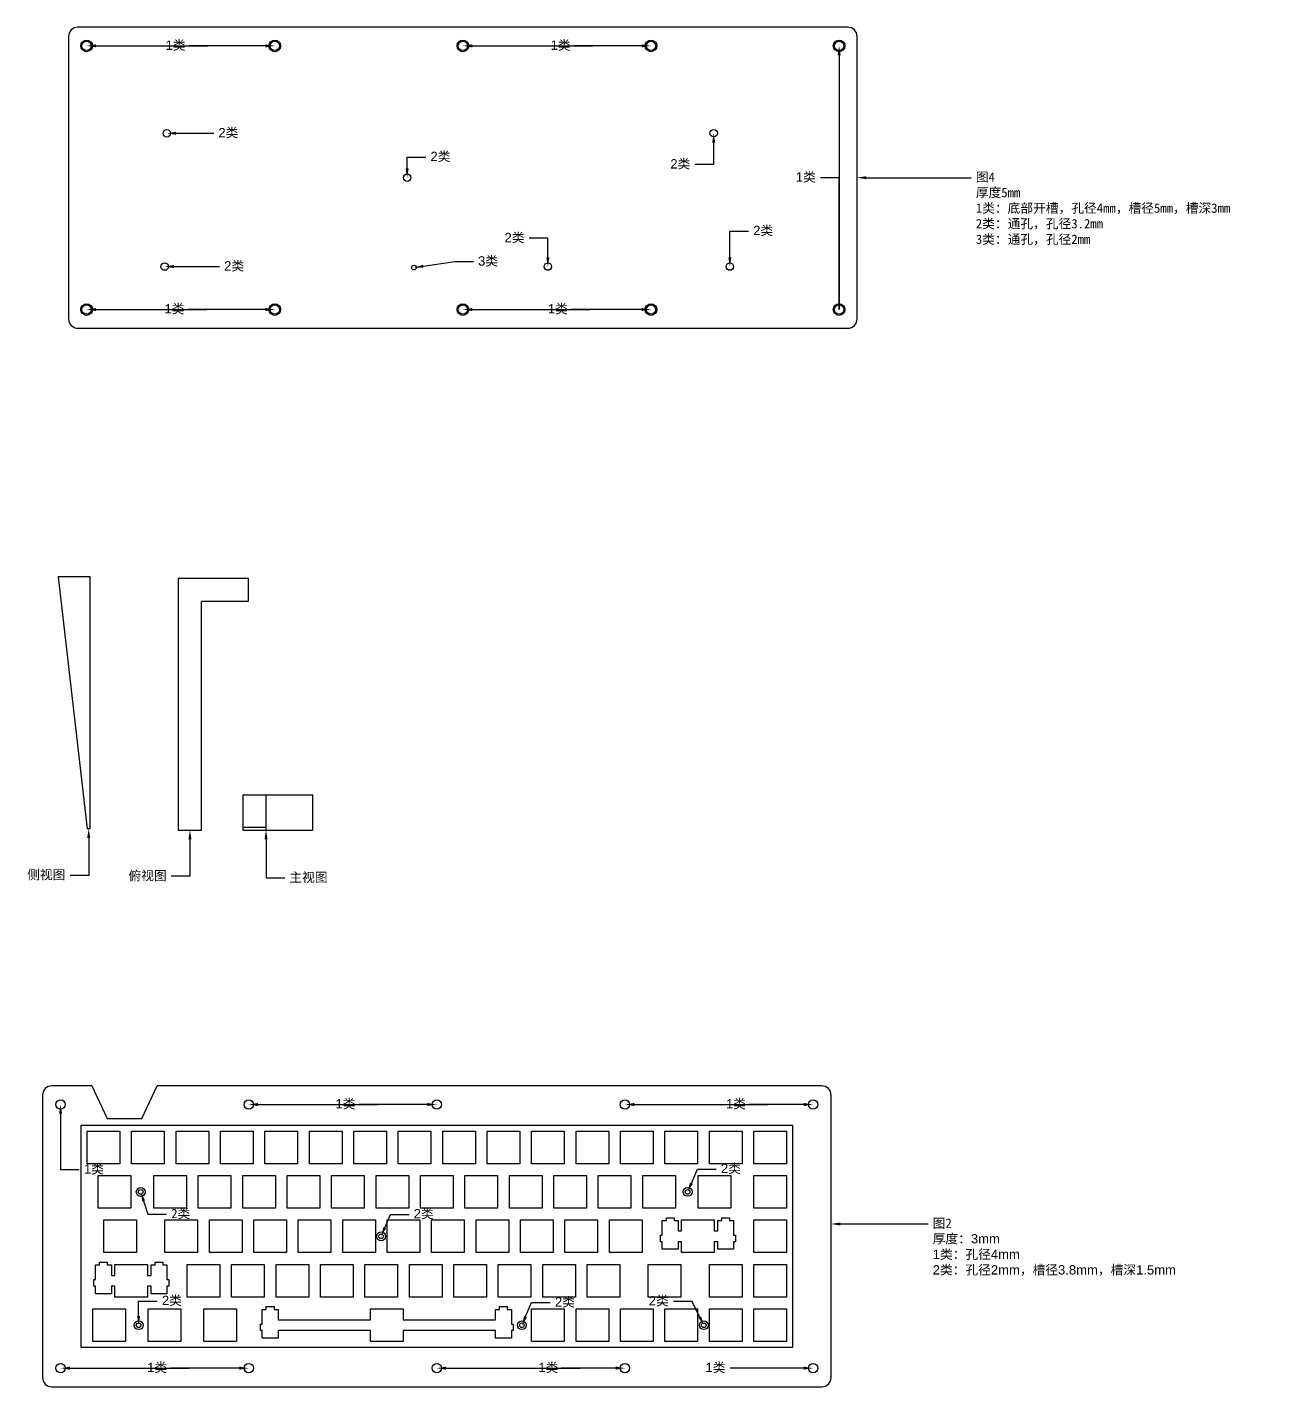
# Model space of a CAD drawing. Header units: millimetres. Extents: x -18 to 567, y -1182 to 0.
# Drawn here: x -18 to 513, y -1182 to -600 of the extents above; entities that cross this region are included whole.
import ezdxf
from ezdxf import colors
from ezdxf.entities.mleader import LeaderData, LeaderLine
from ezdxf.math import Vec2, Vec3

# ---------------------------------------------------------------- set-up
doc = ezdxf.new("R2010")
doc.units = ezdxf.units.MM
doc.styles.get("Standard").update_dxf_attribs({"font": 'arial.ttf'})

msp = doc.modelspace()

# ---------------------------------------------------------------- linework, layer by layer
for p, q in [((-4.52, -835.2), (8.03, -943.2)), ((9.26, -835.2), (-4.52, -835.2)), ((9.26, -943.2), (9.26, -835.2)), ((47.03, -835.79), (47.03, -943.79)), ((47.03, -835.79), (77.03, -835.79)), ((77.03, -835.79), (77.03, -845.79)), ((57.03, -943.79), (57.03, -845.79)), ((77.03, -845.79), (57.03, -845.79)), ((84.63, -928.79), (74.63, -928.79)), ((74.63, -928.79), (74.63, -943.79)), ((84.63, -943.79), (84.63, -928.79)), ((104.63, -928.79), (84.63, -928.79)), ((104.63, -943.79), (104.63, -928.79)), ((9.26, -943.2), (8.03, -943.2)), ((47.03, -943.79), (57.03, -943.79)), ((74.63, -942.56), (84.63, -942.56)), ((74.63, -943.79), (84.63, -943.79)), ((84.63, -943.79), (104.63, -943.79)), ((9.98, -1053.42), (16.57, -1067.42)), ((31.4, -1067.42), (37.98, -1053.42)), ((16.57, -1067.42), (31.4, -1067.42))]:
    msp.add_line(p, q)
at = {"color": 0}
for p, q in [((5.44, -1070.29), (310.24, -1070.29)), ((5.44, -1165.54), (5.44, -1070.29)), ((310.24, -1070.29), (310.24, -1165.54)), ((7.97, -1072.82), (21.97, -1072.82)), ((7.97, -1086.82), (7.97, -1072.82)), ((21.97, -1072.82), (21.97, -1086.82)), ((27.02, -1072.82), (41.02, -1072.82)), ((27.02, -1086.82), (27.02, -1072.82)), ((41.02, -1072.82), (41.02, -1086.82)), ((46.07, -1072.82), (60.07, -1072.82)), ((46.07, -1086.82), (46.07, -1072.82)), ((60.07, -1072.82), (60.07, -1086.82)), ((65.12, -1072.82), (79.12, -1072.82)), ((65.12, -1086.82), (65.12, -1072.82)), ((79.12, -1072.82), (79.12, -1086.82)), ((84.17, -1072.82), (98.17, -1072.82)), ((84.17, -1086.82), (84.17, -1072.82)), ((98.17, -1072.82), (98.17, -1086.82)), ((103.22, -1072.82), (117.22, -1072.82)), ((103.22, -1086.82), (103.22, -1072.82)), ((117.22, -1072.82), (117.22, -1086.82)), ((122.27, -1072.82), (136.27, -1072.82)), ((122.27, -1086.82), (122.27, -1072.82)), ((136.27, -1072.82), (136.27, -1086.82)), ((141.32, -1072.82), (155.32, -1072.82)), ((141.32, -1086.82), (141.32, -1072.82)), ((155.32, -1072.82), (155.32, -1086.82)), ((160.37, -1072.82), (174.37, -1072.82)), ((160.37, -1086.82), (160.37, -1072.82)), ((174.37, -1072.82), (174.37, -1086.82)), ((179.42, -1072.82), (193.42, -1072.82)), ((179.42, -1086.82), (179.42, -1072.82)), ((193.42, -1072.82), (193.42, -1086.82)), ((198.47, -1072.82), (212.47, -1072.82)), ((198.47, -1086.82), (198.47, -1072.82)), ((212.47, -1072.82), (212.47, -1086.82)), ((217.52, -1072.82), (231.52, -1072.82)), ((217.52, -1086.82), (217.52, -1072.82)), ((231.52, -1072.82), (231.52, -1086.82)), ((236.57, -1072.82), (250.57, -1072.82)), ((236.57, -1086.82), (236.57, -1072.82)), ((250.57, -1072.82), (250.57, -1086.82)), ((255.62, -1072.82), (269.62, -1072.82)), ((255.62, -1086.82), (255.62, -1072.82)), ((269.62, -1072.82), (269.62, -1086.82)), ((274.67, -1072.82), (288.67, -1072.82)), ((274.67, -1086.82), (274.67, -1072.82)), ((288.67, -1072.82), (288.67, -1086.82)), ((293.72, -1072.82), (307.72, -1072.82)), ((293.72, -1086.82), (293.72, -1072.82)), ((307.72, -1072.82), (307.72, -1086.82)), ((21.97, -1086.82), (7.97, -1086.82)), ((41.02, -1086.82), (27.02, -1086.82)), ((60.07, -1086.82), (46.07, -1086.82)), ((79.12, -1086.82), (65.12, -1086.82)), ((98.17, -1086.82), (84.17, -1086.82)), ((117.22, -1086.82), (103.22, -1086.82)), ((136.27, -1086.82), (122.27, -1086.82)), ((155.32, -1086.82), (141.32, -1086.82)), ((174.37, -1086.82), (160.37, -1086.82)), ((193.42, -1086.82), (179.42, -1086.82)), ((212.47, -1086.82), (198.47, -1086.82)), ((231.52, -1086.82), (217.52, -1086.82)), ((250.57, -1086.82), (236.57, -1086.82)), ((269.62, -1086.82), (255.62, -1086.82)), ((288.67, -1086.82), (274.67, -1086.82)), ((307.72, -1086.82), (293.72, -1086.82)), ((12.73, -1091.87), (26.73, -1091.87)), ((12.73, -1105.87), (12.73, -1091.87)), ((26.73, -1091.87), (26.73, -1105.87)), ((36.54, -1091.87), (50.54, -1091.87)), ((36.54, -1105.87), (36.54, -1091.87)), ((50.54, -1091.87), (50.54, -1105.87)), ((55.59, -1091.87), (69.59, -1091.87)), ((55.59, -1105.87), (55.59, -1091.87)), ((69.59, -1091.87), (69.59, -1105.87)), ((74.64, -1091.87), (88.64, -1091.87)), ((74.64, -1105.87), (74.64, -1091.87)), ((88.64, -1091.87), (88.64, -1105.87)), ((93.69, -1091.87), (107.69, -1091.87)), ((93.69, -1105.87), (93.69, -1091.87)), ((107.69, -1091.87), (107.69, -1105.87)), ((112.74, -1091.87), (126.74, -1091.87)), ((112.74, -1105.87), (112.74, -1091.87)), ((126.74, -1091.87), (126.74, -1105.87)), ((131.79, -1091.87), (145.79, -1091.87)), ((131.79, -1105.87), (131.79, -1091.87)), ((145.79, -1091.87), (145.79, -1105.87)), ((150.84, -1091.87), (164.84, -1091.87)), ((150.84, -1105.87), (150.84, -1091.87)), ((164.84, -1091.87), (164.84, -1105.87)), ((169.89, -1091.87), (183.89, -1091.87)), ((169.89, -1105.87), (169.89, -1091.87)), ((183.89, -1091.87), (183.89, -1105.87)), ((188.94, -1091.87), (202.94, -1091.87)), ((188.94, -1105.87), (188.94, -1091.87)), ((202.94, -1091.87), (202.94, -1105.87)), ((207.99, -1091.87), (221.99, -1091.87)), ((207.99, -1105.87), (207.99, -1091.87)), ((221.99, -1091.87), (221.99, -1105.87)), ((227.04, -1091.87), (241.04, -1091.87)), ((227.04, -1105.87), (227.04, -1091.87)), ((241.04, -1091.87), (241.04, -1105.87)), ((246.09, -1091.87), (260.09, -1091.87)), ((246.09, -1105.87), (246.09, -1091.87)), ((260.09, -1091.87), (260.09, -1105.87)), ((269.9, -1091.87), (283.9, -1091.87)), ((269.9, -1105.87), (269.9, -1091.87)), ((283.9, -1091.87), (283.9, -1105.87)), ((293.72, -1091.87), (307.72, -1091.87)), ((293.72, -1105.87), (293.72, -1091.87)), ((307.72, -1091.87), (307.72, -1105.87)), ((26.73, -1105.87), (12.73, -1105.87)), ((50.54, -1105.87), (36.54, -1105.87)), ((69.59, -1105.87), (55.59, -1105.87)), ((88.64, -1105.87), (74.64, -1105.87)), ((107.69, -1105.87), (93.69, -1105.87)), ((126.74, -1105.87), (112.74, -1105.87)), ((145.79, -1105.87), (131.79, -1105.87)), ((164.84, -1105.87), (150.84, -1105.87)), ((183.89, -1105.87), (169.89, -1105.87)), ((202.94, -1105.87), (188.94, -1105.87)), ((221.99, -1105.87), (207.99, -1105.87)), ((241.04, -1105.87), (227.04, -1105.87)), ((260.09, -1105.87), (246.09, -1105.87)), ((283.9, -1105.87), (269.9, -1105.87)), ((307.72, -1105.87), (293.72, -1105.87)), ((15.11, -1110.92), (29.11, -1110.92)), ((15.11, -1124.92), (15.11, -1110.92)), ((29.11, -1110.92), (29.11, -1124.92)), ((41.31, -1110.92), (55.3, -1110.92)), ((41.31, -1124.92), (41.31, -1110.92)), ((55.3, -1110.92), (55.3, -1124.92)), ((60.36, -1110.92), (74.35, -1110.92)), ((60.36, -1124.92), (60.36, -1110.92)), ((74.35, -1110.92), (74.35, -1124.92)), ((79.41, -1110.92), (93.4, -1110.92)), ((79.41, -1124.92), (79.41, -1110.92)), ((93.4, -1110.92), (93.4, -1124.92)), ((98.46, -1110.92), (112.45, -1110.92)), ((98.46, -1124.92), (98.46, -1110.92)), ((112.45, -1110.92), (112.45, -1124.92)), ((117.5, -1110.92), (131.5, -1110.92)), ((117.5, -1124.92), (117.5, -1110.92)), ((131.5, -1110.92), (131.5, -1124.92)), ((136.55, -1110.92), (150.55, -1110.92)), ((136.55, -1124.92), (136.55, -1110.92)), ((150.55, -1110.92), (150.55, -1124.92)), ((155.6, -1110.92), (169.6, -1110.92)), ((155.6, -1124.92), (155.6, -1110.92)), ((169.6, -1110.92), (169.6, -1124.92)), ((174.65, -1110.92), (188.65, -1110.92)), ((174.65, -1124.92), (174.65, -1110.92)), ((188.65, -1110.92), (188.65, -1124.92)), ((193.7, -1110.92), (207.7, -1110.92)), ((193.7, -1124.92), (193.7, -1110.92)), ((207.7, -1110.92), (207.7, -1124.92)), ((212.75, -1110.92), (226.75, -1110.92)), ((212.75, -1124.92), (212.75, -1110.92)), ((226.75, -1110.92), (226.75, -1124.92)), ((231.8, -1110.92), (245.8, -1110.92)), ((231.8, -1124.92), (231.8, -1110.92)), ((245.8, -1110.92), (245.8, -1124.92)), ((254.48, -1117.42), (254.48, -1111.15)), ((254.48, -1111.15), (256.21, -1111.15)), ((256.21, -1111.15), (256.21, -1109.95)), ((256.21, -1109.95), (259.51, -1109.95)), ((259.51, -1109.95), (259.51, -1111.15)), ((259.51, -1111.15), (261.24, -1111.15)), ((261.24, -1111.15), (261.24, -1115.62)), ((262.76, -1115.62), (262.76, -1110.92)), ((262.76, -1110.92), (276.76, -1110.92)), ((276.76, -1110.92), (276.76, -1115.62)), ((278.28, -1115.62), (278.28, -1111.15)), ((278.28, -1111.15), (280.01, -1111.15)), ((280.01, -1111.15), (280.01, -1109.95)), ((280.01, -1109.95), (283.31, -1109.95)), ((283.31, -1109.95), (283.31, -1111.15)), ((283.31, -1111.15), (285.04, -1111.15)), ((285.04, -1111.15), (285.04, -1117.42)), ((293.72, -1110.92), (307.72, -1110.92)), ((293.72, -1124.92), (293.72, -1110.92)), ((307.72, -1110.92), (307.72, -1124.92)), ((253.66, -1120.22), (253.66, -1117.42)), ((253.66, -1117.42), (254.48, -1117.42)), ((261.24, -1115.62), (262.76, -1115.62)), ((276.76, -1115.62), (278.28, -1115.62)), ((285.04, -1117.42), (285.86, -1117.42)), ((285.86, -1117.42), (285.86, -1120.22)), ((254.48, -1120.22), (253.66, -1120.22)), ((254.48, -1123.45), (254.48, -1120.22)), ((261.24, -1123.45), (254.48, -1123.45)), ((262.76, -1120.22), (261.24, -1120.22)), ((261.24, -1120.22), (261.24, -1123.45)), ((262.76, -1124.92), (262.76, -1120.22)), ((278.28, -1120.22), (276.76, -1120.22)), ((276.76, -1120.22), (276.76, -1124.92)), ((278.28, -1123.45), (278.28, -1120.22)), ((285.04, -1123.45), (278.28, -1123.45)), ((285.86, -1120.22), (285.04, -1120.22)), ((285.04, -1120.22), (285.04, -1123.45)), ((11.6, -1136.47), (11.6, -1130.2)), ((11.6, -1130.2), (13.32, -1130.2)), ((13.32, -1130.2), (13.32, -1129)), ((13.32, -1129), (16.62, -1129)), ((29.11, -1124.92), (15.11, -1124.92)), ((16.62, -1129), (16.62, -1130.2)), ((16.62, -1130.2), (18.35, -1130.2)), ((18.35, -1130.2), (18.35, -1134.67)), ((19.87, -1134.67), (19.87, -1129.97)), ((19.87, -1129.97), (33.87, -1129.97)), ((33.87, -1129.97), (33.87, -1134.67)), ((35.4, -1134.67), (35.4, -1130.2)), ((35.4, -1130.2), (37.12, -1130.2)), ((37.12, -1130.2), (37.12, -1129)), ((37.12, -1129), (40.42, -1129)), ((40.42, -1129), (40.42, -1130.2)), ((40.42, -1130.2), (42.15, -1130.2)), ((55.3, -1124.92), (41.31, -1124.92)), ((42.15, -1130.2), (42.15, -1136.47)), ((50.83, -1129.97), (64.83, -1129.97)), ((50.83, -1143.97), (50.83, -1129.97)), ((74.35, -1124.92), (60.36, -1124.92)), ((64.83, -1129.97), (64.83, -1143.97)), ((69.88, -1129.97), (83.88, -1129.97)), ((69.88, -1143.97), (69.88, -1129.97)), ((93.4, -1124.92), (79.41, -1124.92)), ((83.88, -1129.97), (83.88, -1143.97)), ((88.93, -1129.97), (102.93, -1129.97)), ((88.93, -1143.97), (88.93, -1129.97)), ((112.45, -1124.92), (98.46, -1124.92)), ((102.93, -1129.97), (102.93, -1143.97)), ((107.98, -1129.97), (121.98, -1129.97)), ((107.98, -1143.97), (107.98, -1129.97)), ((131.5, -1124.92), (117.5, -1124.92)), ((121.98, -1129.97), (121.98, -1143.97)), ((127.03, -1129.97), (141.03, -1129.97)), ((127.03, -1143.97), (127.03, -1129.97)), ((150.55, -1124.92), (136.55, -1124.92)), ((141.03, -1129.97), (141.03, -1143.97)), ((146.08, -1129.97), (160.08, -1129.97)), ((146.08, -1143.97), (146.08, -1129.97)), ((169.6, -1124.92), (155.6, -1124.92)), ((160.08, -1129.97), (160.08, -1143.97)), ((165.13, -1129.97), (179.13, -1129.97)), ((165.13, -1143.97), (165.13, -1129.97)), ((188.65, -1124.92), (174.65, -1124.92)), ((179.13, -1129.97), (179.13, -1143.97)), ((184.18, -1129.97), (198.18, -1129.97)), ((184.18, -1143.97), (184.18, -1129.97)), ((207.7, -1124.92), (193.7, -1124.92)), ((198.18, -1129.97), (198.18, -1143.97)), ((203.23, -1129.97), (217.23, -1129.97)), ((203.23, -1143.97), (203.23, -1129.97)), ((226.75, -1124.92), (212.75, -1124.92)), ((217.23, -1129.97), (217.23, -1143.97)), ((222.28, -1129.97), (236.28, -1129.97)), ((222.28, -1143.97), (222.28, -1129.97)), ((245.8, -1124.92), (231.8, -1124.92)), ((236.28, -1129.97), (236.28, -1143.97)), ((248.47, -1129.97), (262.47, -1129.97)), ((248.47, -1143.97), (248.47, -1129.97)), ((262.47, -1129.97), (262.47, -1143.97)), ((276.76, -1124.92), (262.76, -1124.92)), ((274.67, -1129.97), (288.67, -1129.97)), ((274.67, -1143.97), (274.67, -1129.97)), ((288.67, -1129.97), (288.67, -1143.97)), ((307.72, -1124.92), (293.72, -1124.92)), ((293.72, -1129.97), (307.72, -1129.97)), ((293.72, -1143.97), (293.72, -1129.97)), ((307.72, -1129.97), (307.72, -1143.97)), ((18.35, -1134.67), (19.87, -1134.67)), ((33.87, -1134.67), (35.4, -1134.67)), ((10.77, -1139.27), (10.77, -1136.47)), ((10.77, -1136.47), (11.6, -1136.47)), ((11.6, -1139.27), (10.77, -1139.27)), ((11.6, -1142.5), (11.6, -1139.27)), ((19.87, -1139.27), (18.35, -1139.27)), ((18.35, -1139.27), (18.35, -1142.5)), ((19.87, -1143.97), (19.87, -1139.27)), ((35.4, -1139.27), (33.87, -1139.27)), ((33.87, -1139.27), (33.87, -1143.97)), ((35.4, -1142.5), (35.4, -1139.27)), ((42.15, -1136.47), (42.97, -1136.47)), ((42.97, -1139.27), (42.15, -1139.27)), ((42.15, -1139.27), (42.15, -1142.5)), ((42.97, -1136.47), (42.97, -1139.27)), ((18.35, -1142.5), (11.6, -1142.5)), ((33.87, -1143.97), (19.87, -1143.97)), ((42.15, -1142.5), (35.4, -1142.5)), ((64.83, -1143.97), (50.83, -1143.97)), ((83.88, -1143.97), (69.88, -1143.97)), ((102.93, -1143.97), (88.93, -1143.97)), ((121.98, -1143.97), (107.98, -1143.97)), ((141.03, -1143.97), (127.03, -1143.97)), ((160.08, -1143.97), (146.08, -1143.97)), ((179.13, -1143.97), (165.13, -1143.97)), ((198.18, -1143.97), (184.18, -1143.97)), ((217.23, -1143.97), (203.23, -1143.97)), ((236.28, -1143.97), (222.28, -1143.97)), ((262.47, -1143.97), (248.47, -1143.97)), ((288.67, -1143.97), (274.67, -1143.97)), ((307.72, -1143.97), (293.72, -1143.97)), ((10.35, -1149.02), (24.35, -1149.02)), ((10.35, -1163.02), (10.35, -1149.02)), ((24.35, -1149.02), (24.35, -1163.02)), ((34.16, -1149.02), (48.16, -1149.02)), ((34.16, -1163.02), (34.16, -1149.02)), ((48.16, -1149.02), (48.16, -1163.02)), ((57.97, -1149.02), (71.97, -1149.02)), ((57.97, -1163.02), (57.97, -1149.02)), ((71.97, -1149.02), (71.97, -1163.02)), ((83.03, -1155.52), (83.03, -1149.25)), ((83.03, -1149.25), (84.76, -1149.25)), ((84.76, -1149.25), (84.76, -1148.05)), ((84.76, -1148.05), (88.06, -1148.05)), ((88.06, -1148.05), (88.06, -1149.25)), ((88.06, -1149.25), (89.79, -1149.25)), ((89.79, -1149.25), (89.79, -1153.72)), ((89.79, -1153.72), (129.41, -1153.72)), ((129.41, -1153.72), (129.41, -1149.02)), ((129.41, -1149.02), (143.41, -1149.02)), ((143.41, -1149.02), (143.41, -1153.72)), ((143.41, -1153.72), (183.03, -1153.72)), ((183.03, -1153.72), (183.03, -1149.25)), ((183.03, -1149.25), (184.76, -1149.25)), ((184.76, -1149.25), (184.76, -1148.05)), ((184.76, -1148.05), (188.06, -1148.05)), ((188.06, -1148.05), (188.06, -1149.25)), ((188.06, -1149.25), (189.79, -1149.25)), ((189.79, -1149.25), (189.79, -1155.52)), ((198.47, -1149.02), (212.47, -1149.02)), ((198.47, -1163.02), (198.47, -1149.02)), ((212.47, -1149.02), (212.47, -1163.02)), ((217.52, -1149.02), (231.52, -1149.02)), ((217.52, -1163.02), (217.52, -1149.02)), ((231.52, -1149.02), (231.52, -1163.02)), ((236.57, -1149.02), (250.57, -1149.02)), ((236.57, -1163.02), (236.57, -1149.02)), ((250.57, -1149.02), (250.57, -1163.02)), ((255.62, -1149.02), (269.62, -1149.02)), ((255.62, -1163.02), (255.62, -1149.02)), ((269.62, -1149.02), (269.62, -1163.02)), ((274.67, -1149.02), (288.67, -1149.02)), ((274.67, -1163.02), (274.67, -1149.02)), ((288.67, -1149.02), (288.67, -1163.02)), ((293.72, -1149.02), (307.72, -1149.02)), ((293.72, -1163.02), (293.72, -1149.02)), ((307.72, -1149.02), (307.72, -1163.02)), ((82.21, -1158.32), (82.21, -1155.52)), ((82.21, -1155.52), (83.03, -1155.52)), ((83.03, -1158.32), (82.21, -1158.32)), ((83.03, -1161.55), (83.03, -1158.32)), ((129.41, -1158.32), (89.79, -1158.32)), ((89.79, -1158.32), (89.79, -1161.55)), ((129.41, -1163.02), (129.41, -1158.32)), ((183.03, -1158.32), (143.41, -1158.32)), ((143.41, -1158.32), (143.41, -1163.02)), ((183.03, -1161.55), (183.03, -1158.32)), ((189.79, -1155.52), (190.61, -1155.52)), ((190.61, -1158.32), (189.79, -1158.32)), ((189.79, -1158.32), (189.79, -1161.55)), ((190.61, -1155.52), (190.61, -1158.32)), ((24.35, -1163.02), (10.35, -1163.02)), ((48.16, -1163.02), (34.16, -1163.02)), ((71.97, -1163.02), (57.97, -1163.02)), ((89.79, -1161.55), (83.03, -1161.55)), ((143.41, -1163.02), (129.41, -1163.02)), ((189.79, -1161.55), (183.03, -1161.55)), ((212.47, -1163.02), (198.47, -1163.02)), ((231.52, -1163.02), (217.52, -1163.02)), ((250.57, -1163.02), (236.57, -1163.02)), ((269.62, -1163.02), (255.62, -1163.02)), ((288.67, -1163.02), (274.67, -1163.02)), ((307.72, -1163.02), (293.72, -1163.02)), ((310.24, -1165.54), (5.44, -1165.54))]:
    msp.add_line(p, q, dxfattribs=at)
msp.add_lwpolyline([(4, -728.69), (334, -728.69, 0.414214), (338, -724.69), (338, -603.69, 0.414214), (334, -599.69), (4, -599.69, 0.414214), (0, -603.69), (0, -724.69, 0.414214)], format="xyb", close=True)
msp.add_lwpolyline([(9.98, -1053.42), (-7.16, -1053.42, 0.414214), (-11.16, -1057.42), (-11.16, -1178.42, 0.414214), (-7.16, -1182.42), (322.84, -1182.42, 0.414214), (326.84, -1178.42), (326.84, -1057.42, 0.414214), (322.84, -1053.42), (37.98, -1053.42)], format="xyb")
at = {"color": 240, "true_color": 0xed1f24}
for centre, radius in [((7.75, -607.69), 2.5), ((88.38, -607.69), 2.5), ((169, -607.69), 2.5), ((249.63, -607.69), 2.5), ((330.25, -607.69), 2.5), ((7.75, -720.69), 2.5), ((88.38, -720.69), 2.5), ((169, -720.69), 2.5), ((249.63, -720.69), 2.5), ((330.25, -720.69), 2.5), ((30.95, -1098.89), 1.9), ((265.33, -1098.87), 1.9), ((133.97, -1117.92), 1.9), ((30.03, -1156.02), 1.9), ((194.28, -1156.02), 1.9), ((272.27, -1156.02), 1.9)]:
    msp.add_circle(centre, radius, dxfattribs=at)
for centre, radius in [((7.75, -607.69), 2), ((88.38, -607.69), 2), ((169, -607.69), 2), ((249.63, -607.69), 2), ((330.25, -607.69), 2), ((42.1, -645.16), 1.6), ((276.49, -645.13), 1.6), ((145.12, -664.18), 1.6), ((41.19, -702.28), 1.6), ((148.01, -702.74), 1), ((205.44, -702.28), 1.6), ((283.43, -702.28), 1.6), ((7.75, -720.69), 2), ((88.38, -720.69), 2), ((169, -720.69), 2), ((249.63, -720.69), 2), ((330.25, -720.69), 2), ((-3.41, -1061.42), 2), ((77.22, -1061.42), 2), ((157.84, -1061.42), 2), ((238.47, -1061.42), 2), ((319.09, -1061.42), 2), ((30.95, -1098.89), 1), ((265.33, -1098.87), 1), ((133.97, -1117.92), 1), ((30.03, -1156.02), 1), ((194.28, -1156.02), 1), ((272.27, -1156.02), 1), ((-3.41, -1174.42), 2), ((77.22, -1174.42), 2), ((157.84, -1174.42), 2), ((238.47, -1174.42), 2), ((319.09, -1174.42), 2)]:
    msp.add_circle(centre, radius)

# ---------------------------------------------------------------- leaders
ml = msp.add_multileader_mtext('Standard')
ml.set_content('1{\\fSimSun|b0|i0|c134|p2;类}', color=256)
ml.set_leader_properties()
ml.build(insert=Vec2(0, 0))
ctx = ml.context
ctx.base_point, ctx.plane_origin = Vec3(39.58, -607.69), Vec3(7.75, -607.69)
notes = []
notes.append((ctx, [(1, (1, 1, 0), (59.55, -607.69), (-1, 0), 8, [(0, [(7.75, -607.69)], 0, []), (1, [(88.38, -607.69)], 0, [])])]))
ctx.mtext.insert, ctx.mtext.flow_direction = Vec3(41.58, -605.39), 5
ml = msp.add_multileader_mtext('Standard')
ml.set_content('1{\\fSimSun|b0|i0|c134|p2;类}', color=256)
ml.set_leader_properties()
ml.build(insert=Vec2(0, 0))
ctx = ml.context
ctx.base_point, ctx.plane_origin = Vec3(204.6, -607.69), Vec3(169, -607.69)
notes.append((ctx, [(1, (1, 1, 0), (224.58, -607.69), (-1, 0), 8, [(0, [(169, -607.69)], 0, []), (1, [(249.63, -607.69)], 0, [])])]))
ctx.mtext.insert, ctx.mtext.flow_direction = Vec3(206.6, -605.39), 5
ml = msp.add_multileader_mtext('Standard')
ml.set_content('1{\\fSimSun|b0|i0|c134|p2;类}', color=256)
ml.set_leader_properties()
ml.build(insert=Vec2(0, 0))
ctx = ml.context
ctx.base_point, ctx.plane_origin = Vec3(310.28, -664.19), Vec3(330.25, -607.69)
ctx.text_align_type = 2
notes.append((ctx, [(0, (1, 1, 0), (330.25, -664.19), (-1, 0), 8, [(1, [(330.25, -607.69), (330.25, -720.69)], 0, [])])]))
ctx.mtext.insert, ctx.mtext.alignment, ctx.mtext.flow_direction = Vec3(320.25, -661.89), 3, 5
ml = msp.add_multileader_mtext('Standard')
ml.set_content('2{\\fSimSun|b0|i0|c134|p2;类}', color=256)
ml.set_leader_properties()
ml.build(insert=Vec2(0, 0))
ctx = ml.context
ctx.base_point, ctx.plane_origin = Vec3(62.21, -645.16), Vec3(42.1, -645.16)
notes.append((ctx, [(0, (1, 1, 0), (54.21, -645.16), (1, 0), 8, [(0, [(42.1, -645.16)], 0, [])])]))
ctx.mtext.insert, ctx.mtext.flow_direction = Vec3(64.21, -642.87), 5
ml = msp.add_multileader_mtext('Standard')
ml.set_content('2{\\fSimSun|b0|i0|c134|p2;类}', color=256)
ml.set_leader_properties()
ml.build(insert=Vec2(0, 0))
ctx = ml.context
ctx.base_point, ctx.plane_origin = Vec3(256.07, -658.54), Vec3(276.49, -645.13)
ctx.text_align_type = 2
notes.append((ctx, [(0, (1, 1, 0), (276.49, -658.54), (-1, 0), 8, [(0, [(276.49, -645.13)], 0, [])])]))
ctx.mtext.insert, ctx.mtext.alignment, ctx.mtext.flow_direction = Vec3(266.49, -656.25), 3, 5
ml = msp.add_multileader_mtext('Standard')
ml.set_content('2{\\fSimSun|b0|i0|c134|p2;类}', color=256)
ml.set_leader_properties()
ml.build(insert=Vec2(0, 0))
ctx = ml.context
ctx.base_point, ctx.plane_origin = Vec3(153.12, -655.34), Vec3(145.12, -664.18)
notes.append((ctx, [(0, (1, 1, 0), (145.12, -655.34), (1, 0), 8, [(0, [(145.12, -664.18)], 0, [])])]))
ctx.mtext.insert, ctx.mtext.flow_direction = Vec3(155.12, -653.05), 5
ml = msp.add_multileader_mtext('Standard')
ml.set_content('{\\fSimSun|b0|i0|c134|p2;图4\\P厚度5mm\\P1类：底部开槽，孔径4mm，槽径5mm，槽深3mm\\P2类：通孔，孔径3.2mm\\P3类：通孔，孔径2mm}', color=256)
ml.set_leader_properties()
ml.build(insert=Vec2(0, 0))
ctx = ml.context
ctx.base_point, ctx.plane_origin = Vec3(386.86, -664.18), Vec3(338, -699.86)
notes.append((ctx, [(0, (1, 1, 0), (378.86, -664.18), (1, 0), 8, [(0, [(338, -664.19)], 0, [])])]))
ctx.mtext.insert, ctx.mtext.flow_direction = Vec3(388.86, -661.89), 5
ml = msp.add_multileader_mtext('Standard')
ml.set_content('2{\\fSimSun|b0|i0|c134|p2;类}', color=256)
ml.set_leader_properties()
ml.build(insert=Vec2(0, 0))
ctx = ml.context
ctx.base_point, ctx.plane_origin = Vec3(185.02, -690.13), Vec3(205.44, -702.28)
ctx.text_align_type = 2
notes.append((ctx, [(0, (1, 1, 0), (205.44, -690.13), (-1, 0), 8, [(0, [(205.44, -702.28)], 0, [])])]))
ctx.mtext.insert, ctx.mtext.alignment, ctx.mtext.flow_direction = Vec3(195.44, -687.84), 3, 5
ml = msp.add_multileader_mtext('Standard')
ml.set_content('2{\\fSimSun|b0|i0|c134|p2;类}', color=256)
ml.set_leader_properties()
ml.build(insert=Vec2(0, 0))
ctx = ml.context
ctx.base_point, ctx.plane_origin = Vec3(291.43, -687.11), Vec3(283.43, -702.28)
notes.append((ctx, [(0, (1, 1, 0), (283.43, -687.11), (1, 0), 8, [(0, [(283.43, -702.28)], 0, [])])]))
ctx.mtext.insert, ctx.mtext.flow_direction = Vec3(293.43, -684.82), 5
ml = msp.add_multileader_mtext('Standard')
ml.set_content('3{\\fSimSun|b0|i0|c134|p2;类}', color=256)
ml.set_leader_properties()
ml.build(insert=Vec2(0, 0))
ctx = ml.context
ctx.base_point, ctx.plane_origin = Vec3(173.5, -700.16), Vec3(148.01, -702.74)
notes.append((ctx, [(0, (1, 1, 0), (165.5, -700.16), (1, 0), 8, [(0, [(148.01, -702.74)], 0, [])])]))
ctx.mtext.insert, ctx.mtext.flow_direction = Vec3(175.5, -697.87), 5
ml = msp.add_multileader_mtext('Standard')
ml.set_content('2{\\fSimSun|b0|i0|c134|p2;类}', color=256)
ml.set_leader_properties()
ml.build(insert=Vec2(0, 0))
ctx = ml.context
ctx.base_point, ctx.plane_origin = Vec3(64.69, -702.28), Vec3(41.19, -702.28)
notes.append((ctx, [(0, (1, 1, 0), (56.69, -702.28), (1, 0), 8, [(0, [(41.19, -702.28)], 0, [])])]))
ctx.mtext.insert, ctx.mtext.flow_direction = Vec3(66.69, -699.99), 5
ml = msp.add_multileader_mtext('Standard')
ml.set_content('1{\\fSimSun|b0|i0|c134|p2;类}', color=256)
ml.set_leader_properties()
ml.build(insert=Vec2(0, 0))
ctx = ml.context
ctx.base_point, ctx.plane_origin = Vec3(39.11, -720.69), Vec3(7.75, -720.69)
notes.append((ctx, [(1, (1, 1, 0), (59.08, -720.69), (-1, 0), 8, [(0, [(7.75, -720.69)], 0, []), (1, [(88.38, -720.69)], 0, [])])]))
ctx.mtext.insert, ctx.mtext.flow_direction = Vec3(41.11, -718.39), 5
ml = msp.add_multileader_mtext('Standard')
ml.set_content('1{\\fSimSun|b0|i0|c134|p2;类}', color=256)
ml.set_leader_properties()
ml.build(insert=Vec2(0, 0))
ctx = ml.context
ctx.base_point, ctx.plane_origin = Vec3(203.43, -720.69), Vec3(169, -720.69)
notes.append((ctx, [(1, (1, 1, 0), (223.4, -720.69), (-1, 0), 8, [(0, [(169, -720.69)], 0, []), (1, [(249.63, -720.69)], 0, [])])]))
ctx.mtext.insert, ctx.mtext.flow_direction = Vec3(205.43, -718.39), 5
ml = msp.add_multileader_mtext('Standard')
ml.set_content('{\\fSimSun|b0|i0|c134|p2;侧视图}', color=256)
ml.set_leader_properties()
ml.build(insert=Vec2(0, 0))
ctx = ml.context
ctx.base_point, ctx.plane_origin = Vec3(-19.85, -963.2), Vec3(8.65, -943.2)
ctx.text_align_type = 2
notes.append((ctx, [(0, (1, 1, 0), (8.65, -963.2), (-1, 0), 8, [(0, [(8.65, -943.2)], 0, [])])]))
ctx.mtext.insert, ctx.mtext.alignment, ctx.mtext.flow_direction = Vec3(-1.35, -960.9), 3, 5
ml = msp.add_multileader_mtext('Standard')
ml.set_content('{\\fSimSun|b0|i0|c134|p2;俯视图}', color=256)
ml.set_leader_properties()
ml.build(insert=Vec2(0, 0))
ctx = ml.context
ctx.base_point, ctx.plane_origin = Vec3(23.61, -963.62), Vec3(52.03, -943.79)
ctx.text_align_type = 2
notes.append((ctx, [(0, (1, 1, 0), (52.03, -963.62), (-1, 0), 8, [(0, [(52.03, -943.79)], 0, [])])]))
ctx.mtext.insert, ctx.mtext.alignment, ctx.mtext.flow_direction = Vec3(42.03, -961.32), 3, 5
ml = msp.add_multileader_mtext('Standard')
ml.set_content('{\\fSimSun|b0|i0|c134|p2;主视图}', color=256)
ml.set_leader_properties()
ml.build(insert=Vec2(0, 0))
ctx = ml.context
ctx.base_point, ctx.plane_origin = Vec3(92.63, -964.31), Vec3(84.63, -943.79)
notes.append((ctx, [(0, (1, 1, 0), (84.63, -964.31), (1, 0), 8, [(0, [(84.63, -943.79)], 0, [])])]))
ctx.mtext.insert, ctx.mtext.flow_direction = Vec3(94.63, -962.03), 5
ml = msp.add_multileader_mtext('Standard')
ml.set_content('1{\\fSimSun|b0|i0|c134|p2;类}', color=256)
ml.set_leader_properties()
ml.build(insert=Vec2(0, 0))
ctx = ml.context
ctx.base_point, ctx.plane_origin = Vec3(112.39, -1061.42), Vec3(77.22, -1061.42)
notes.append((ctx, [(1, (1, 1, 0), (132.37, -1061.42), (-1, 0), 8, [(0, [(77.22, -1061.42)], 0, []), (1, [(157.84, -1061.42)], 0, [])])]))
ctx.mtext.insert, ctx.mtext.flow_direction = Vec3(114.39, -1059.13), 5
ml = msp.add_multileader_mtext('Standard')
ml.set_content('1{\\fSimSun|b0|i0|c134|p2;类}', color=256)
ml.set_leader_properties()
ml.build(insert=Vec2(0, 0))
ctx = ml.context
ctx.base_point, ctx.plane_origin = Vec3(279.78, -1061.42), Vec3(238.47, -1061.42)
notes.append((ctx, [(1, (1, 1, 0), (299.75, -1061.42), (-1, 0), 8, [(0, [(238.47, -1061.42)], 0, []), (1, [(319.09, -1061.42)], 0, [])])]))
ctx.mtext.insert, ctx.mtext.flow_direction = Vec3(281.78, -1059.13), 5
ml = msp.add_multileader_mtext('Standard')
ml.set_content('1{\\fSimSun|b0|i0|c134|p2;类}', color=256)
ml.set_leader_properties()
ml.build(insert=Vec2(0, 0))
ctx = ml.context
ctx.base_point, ctx.plane_origin = Vec3(4.59, -1089.34), Vec3(-3.41, -1061.42)
notes.append((ctx, [(0, (1, 1, 0), (-3.41, -1089.34), (1, 0), 8, [(0, [(-3.41, -1061.42)], 0, [])])]))
ctx.mtext.insert, ctx.mtext.flow_direction = Vec3(6.59, -1087.05), 5
ml = msp.add_multileader_mtext('Standard')
ml.set_content('2{\\fSimSun|b0|i0|c134|p2;类}', color=256)
ml.set_leader_properties()
ml.build(insert=Vec2(0, 0))
ctx = ml.context
ctx.base_point, ctx.plane_origin = Vec3(277.62, -1089.12), Vec3(265.33, -1098.87)
notes.append((ctx, [(0, (1, 1, 0), (269.62, -1089.12), (1, 0), 8, [(0, [(265.33, -1098.87)], 0, [])])]))
ctx.mtext.insert, ctx.mtext.flow_direction = Vec3(279.62, -1086.82), 5
ml = msp.add_multileader_mtext('Standard')
ml.set_content('{\\fSimSun|b0|i0|c134|p2;2类}', color=256)
ml.set_leader_properties()
ml.build(insert=Vec2(0, 0))
ctx = ml.context
ctx.base_point, ctx.plane_origin = Vec3(42.02, -1108.42), Vec3(30.95, -1098.89)
notes.append((ctx, [(0, (1, 1, 0), (34.02, -1108.42), (1, 0), 8, [(0, [(30.95, -1098.89)], 0, [])])]))
ctx.mtext.insert, ctx.mtext.flow_direction = Vec3(44.02, -1106.13), 5
ml = msp.add_multileader_mtext('Standard')
ml.set_content('2{\\fSimSun|b0|i0|c134|p2;类}', color=256)
ml.set_leader_properties()
ml.build(insert=Vec2(0, 0))
ctx = ml.context
ctx.base_point, ctx.plane_origin = Vec3(145.92, -1108.52), Vec3(133.97, -1117.92)
notes.append((ctx, [(0, (1, 1, 0), (137.92, -1108.52), (1, 0), 8, [(0, [(133.97, -1117.92)], 0, [])])]))
ctx.mtext.insert, ctx.mtext.flow_direction = Vec3(147.92, -1106.23), 5
ml = msp.add_multileader_mtext('Standard')
ml.set_content('{\\fSimSun|b0|i0|c134|p2;图2\\P厚度：}3mm\\P1{\\fSimSun|b0|i0|c134|p2;类：孔径}4mm\\P2{\\fSimSun|b0|i0|c134|p2;类：孔径}2mm{\\fSimSun|b0|i0|c134|p2;，槽径}3.8mm{\\fSimSun|b0|i0|c134|p2;，槽深}1.5mm', color=256)
ml.set_leader_properties()
ml.build(insert=Vec2(0, 0))
ctx = ml.context
ctx.base_point, ctx.plane_origin = Vec3(368.38, -1112.57), Vec3(326.84, -1164.74)
notes.append((ctx, [(0, (1, 1, 0), (360.38, -1112.57), (1, 0), 8, [(0, [(326.84, -1112.64)], 0, [])])]))
ctx.mtext.insert, ctx.mtext.flow_direction = Vec3(370.38, -1110.28), 5
ml = msp.add_multileader_mtext('Standard')
ml.set_content('2{\\fSimSun|b0|i0|c134|p2;类}', color=256)
ml.set_leader_properties()
ml.build(insert=Vec2(0, 0))
ctx = ml.context
ctx.base_point, ctx.plane_origin = Vec3(38.03, -1145.64), Vec3(30.03, -1156.02)
notes.append((ctx, [(0, (1, 1, 0), (30.03, -1145.64), (1, 0), 8, [(0, [(30.03, -1156.02)], 0, [])])]))
ctx.mtext.insert, ctx.mtext.flow_direction = Vec3(40.03, -1143.35), 5
ml = msp.add_multileader_mtext('Standard')
ml.set_content('2{\\fSimSun|b0|i0|c134|p2;类}', color=256)
ml.set_leader_properties()
ml.build(insert=Vec2(0, 0))
ctx = ml.context
ctx.base_point, ctx.plane_origin = Vec3(206.47, -1146.33), Vec3(194.28, -1156.02)
notes.append((ctx, [(0, (1, 1, 0), (198.47, -1146.33), (1, 0), 8, [(0, [(194.28, -1156.02)], 0, [])])]))
ctx.mtext.insert, ctx.mtext.flow_direction = Vec3(208.47, -1144.04), 5
ml = msp.add_multileader_mtext('Standard')
ml.set_content('2{\\fSimSun|b0|i0|c134|p2;类}', color=256)
ml.set_leader_properties()
ml.build(insert=Vec2(0, 0))
ctx = ml.context
ctx.base_point, ctx.plane_origin = Vec3(246.81, -1145.84), Vec3(272.27, -1156.02)
ctx.text_align_type = 2
notes.append((ctx, [(0, (1, 1, 0), (267.23, -1145.84), (-1, 0), 8, [(0, [(272.27, -1156.02)], 0, [])])]))
ctx.mtext.insert, ctx.mtext.alignment, ctx.mtext.flow_direction = Vec3(257.23, -1143.55), 3, 5
ml = msp.add_multileader_mtext('Standard')
ml.set_content('1{\\fSimSun|b0|i0|c134|p2;类}', color=256)
ml.set_leader_properties()
ml.build(insert=Vec2(0, 0))
ctx = ml.context
ctx.base_point, ctx.plane_origin = Vec3(31.67, -1174.42), Vec3(-3.41, -1174.42)
notes.append((ctx, [(1, (1, 1, 0), (51.65, -1174.42), (-1, 0), 8, [(0, [(-3.41, -1174.42)], 0, []), (1, [(77.22, -1174.42)], 0, [])])]))
ctx.mtext.insert, ctx.mtext.flow_direction = Vec3(33.67, -1172.13), 5
ml = msp.add_multileader_mtext('Standard')
ml.set_content('1{\\fSimSun|b0|i0|c134|p2;类}', color=256)
ml.set_leader_properties()
ml.build(insert=Vec2(0, 0))
ctx = ml.context
ctx.base_point, ctx.plane_origin = Vec3(199.35, -1174.42), Vec3(157.84, -1174.42)
notes.append((ctx, [(1, (1, 1, 0), (219.32, -1174.42), (-1, 0), 8, [(0, [(157.84, -1174.42)], 0, []), (1, [(238.47, -1174.42)], 0, [])])]))
ctx.mtext.insert, ctx.mtext.flow_direction = Vec3(201.35, -1172.13), 5
ml = msp.add_multileader_mtext('Standard')
ml.set_content('1{\\fSimSun|b0|i0|c134|p2;类}', color=256)
ml.set_leader_properties()
ml.build(insert=Vec2(0, 0))
ctx = ml.context
ctx.base_point, ctx.plane_origin = Vec3(271.59, -1174.42), Vec3(319.09, -1174.42)
ctx.text_align_type = 2
notes.append((ctx, [(0, (1, 1, 0), (291.56, -1174.42), (-1, 0), 8, [(0, [(319.09, -1174.42)], 0, [])])]))
ctx.mtext.insert, ctx.mtext.alignment, ctx.mtext.flow_direction = Vec3(281.56, -1172.13), 3, 5
for ctx, leaders in notes:
    for number, flags, end, landing, length, lines in leaders:
        leader = LeaderData()
        leader.index, (leader.has_last_leader_line, leader.has_dogleg_vector, leader.attachment_direction) = number, flags
        leader.last_leader_point, leader.dogleg_vector, leader.dogleg_length = Vec3(end), Vec3(landing), length
        for number, points, colour, breaks in lines:
            line = LeaderLine()
            line.index, line.vertices, line.color, line.breaks = number, Vec3.list(points), colors.encode_raw_color(colour), breaks
            leader.lines.append(line)
        ctx.leaders.append(leader)

doc.saveas('drawing.dxf')
